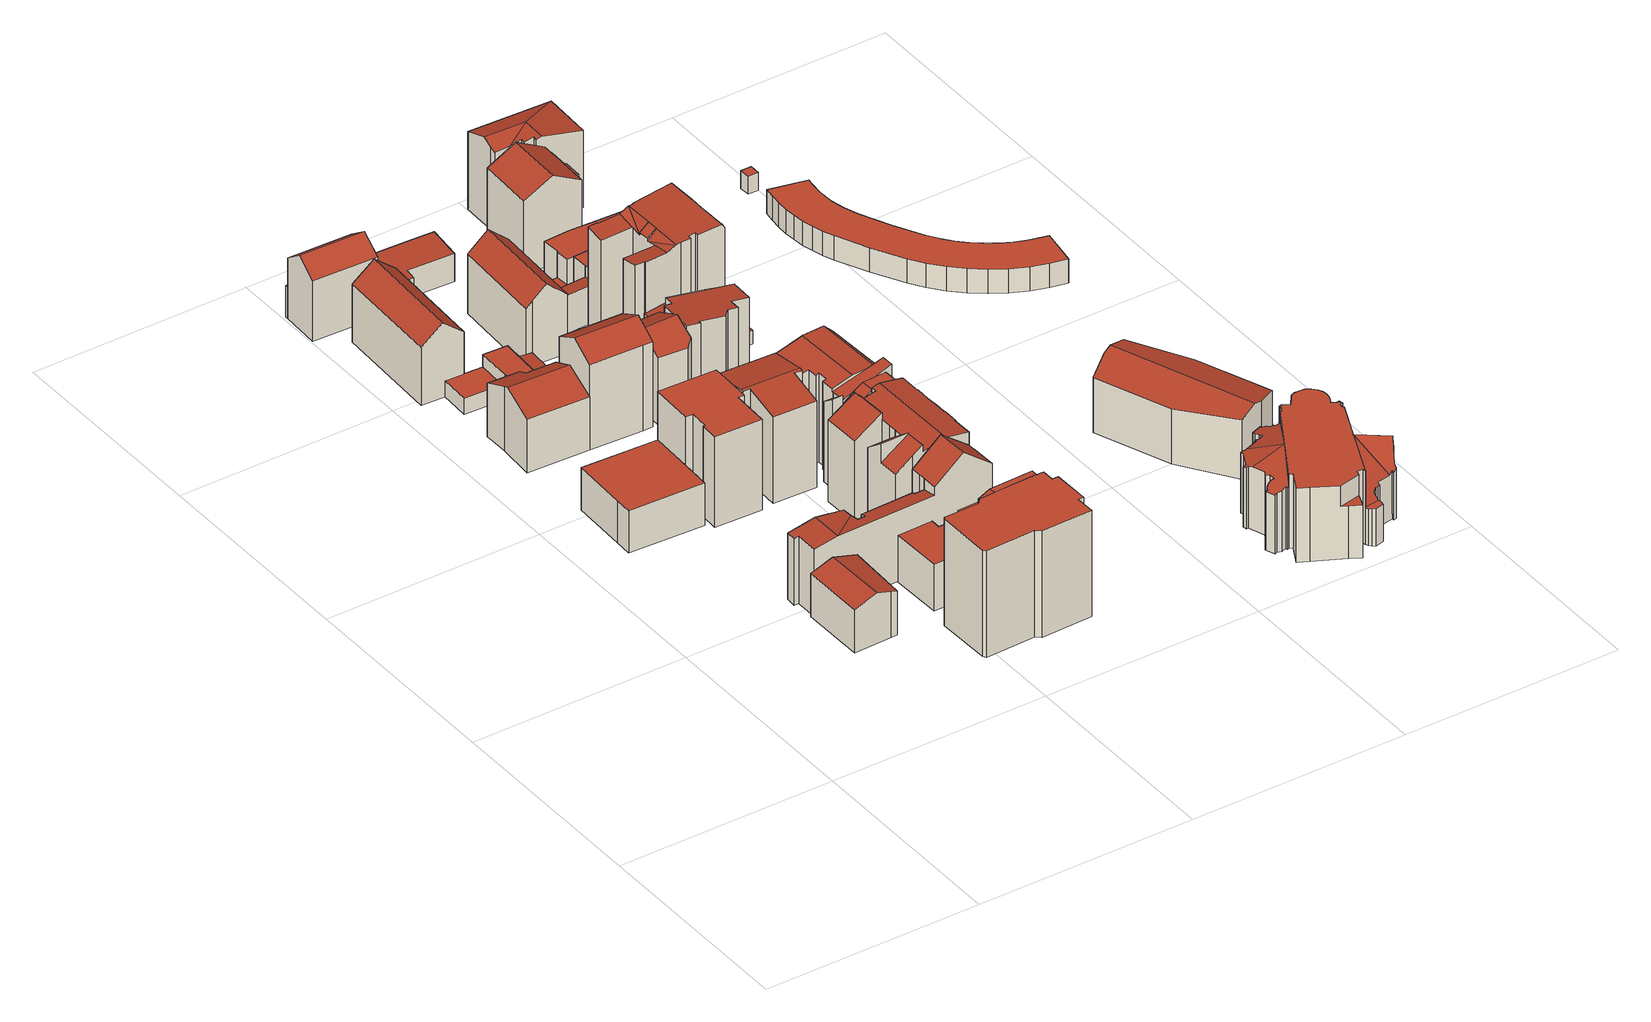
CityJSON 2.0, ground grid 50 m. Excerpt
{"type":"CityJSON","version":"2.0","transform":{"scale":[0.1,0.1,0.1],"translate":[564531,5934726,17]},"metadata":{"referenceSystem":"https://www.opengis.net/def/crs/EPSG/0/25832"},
"CityObjects":{
"building1":{"type":"Building","attributes":{"Gemeindeschluessel":"02000000","Geometrietyp2DReferenz":"3000","function":"31001_1120","roofType":"3100","measuredHeight":11.9,"storeysAboveGround":3},"geometry":[{"type":"MultiSurface","lod":"2","boundaries":[[[0,1,2,3,4]],[[5,4,3,6]],[[7,0,4,5]],[[8,9,10,11]],[[8,11,7,5,6,12]],[[13,12,6,3,2]],[[9,8,12,13]],[[7,11,10,1,0]],[[9,13,2,1,10]]],"semantics":{"surfaces":[{"type":"RoofSurface"},{"type":"WallSurface"},{"type":"GroundSurface"}],"values":[0,1,1,1,2,1,1,1,0]}}]},
"building2":{"type":"Building","attributes":{"Gemeindeschluessel":"02000000","Geometrietyp2DReferenz":"3000","function":"31001_1120","roofType":"1000","measuredHeight":10.01,"storeysAboveGround":3},"geometry":[{"type":"MultiSurface","lod":"2","boundaries":[[[14,15,16,17,18,19]],[[20,21,22,23,24,25]],[[20,19,18,21]],[[21,18,17,22]],[[22,17,16,23]],[[23,16,15,24]],[[24,15,14,25]],[[25,14,19,20]]],"semantics":{"surfaces":[{"type":"RoofSurface"},{"type":"GroundSurface"},{"type":"WallSurface"}],"values":[0,1,2,2,2,2,2,2]}}]},
"building3":{"type":"Building","attributes":{"Gemeindeschluessel":"02000000","Geometrietyp2DReferenz":"3000","function":"31001_1120","roofType":"3100","measuredHeight":15.75,"storeysAboveGround":3},"geometry":[{"type":"MultiSurface","lod":"2","boundaries":[[[26,27,28,29]],[[30,31,32,33,34,28,27]],[[35,26,29,36]],[[37,34,33,38]],[[38,33,32,39]],[[39,32,31,40]],[[41,30,27,26,35]],[[40,31,30,41]],[[36,29,28,34,37]],[[36,37,38,39,40,41,35]]],"semantics":{"surfaces":[{"type":"RoofSurface"},{"type":"WallSurface"},{"type":"GroundSurface"}],"values":[0,0,1,1,1,1,1,1,1,2]}}]},
"building4":{"type":"Building","attributes":{"Gemeindeschluessel":"02000000","Geometrietyp2DReferenz":"3000","function":"31001_1010","roofType":"3100","measuredHeight":17.7,"storeysAboveGround":4},"geometry":[{"type":"MultiSurface","lod":"2","boundaries":[[[42,43,44,45]],[[46,47,43,42]],[[48,45,44,49]],[[50,47,46,51]],[[51,46,42,45,48]],[[49,44,43,47,50]],[[49,50,51,48]]],"semantics":{"surfaces":[{"type":"RoofSurface"},{"type":"WallSurface"},{"type":"GroundSurface"}],"values":[0,0,1,1,1,1,2]}}]},
"building5":{"type":"Building","attributes":{"Gemeindeschluessel":"02000000","Geometrietyp2DReferenz":"3000","function":"31001_1120","roofType":"1000","measuredHeight":6.62,"storeysAboveGround":2},"geometry":[{"type":"MultiSurface","lod":"2","boundaries":[[[52,53,54,55,56,57]],[[58,53,52,59]],[[60,55,54,61]],[[61,54,53,58]],[[41,62,63,64]],[[64,63,65,66]],[[66,65,67,68]],[[56,69,70,57]],[[71,72,73,74]],[[41,64,66,68,75,60,61,58,59,71,74]],[[71,59,52,57,70,72]],[[62,41,74,73]],[[76,75,68,67]],[[60,75,76,69,56,55]],[[76,67,65,63,62,73,72,70,69]]],"semantics":{"surfaces":[{"type":"RoofSurface"},{"type":"WallSurface"},{"type":"GroundSurface"}],"values":[0,1,1,1,1,1,1,1,1,2,1,1,1,1,0]}}]},
"building6":{"type":"Building","attributes":{"Gemeindeschluessel":"02000000","Geometrietyp2DReferenz":"3000","function":"31001_1120","roofType":"1000","measuredHeight":21.52,"storeysAboveGround":6},"geometry":[{"type":"MultiSurface","lod":"2","boundaries":[[[77,78,79,80,81,82,83,84,85,86,87]],[[24,23,88,89,90,91,92,93,94,95,96]],[[24,87,86,23]],[[23,86,85,88]],[[88,85,84,89]],[[89,84,83,90]],[[90,83,82,91]],[[91,82,81,92]],[[92,81,80,93]],[[93,80,79,94]],[[94,79,78,95]],[[95,78,77,96]],[[96,77,87,24]]],"semantics":{"surfaces":[{"type":"RoofSurface"},{"type":"GroundSurface"},{"type":"WallSurface"}],"values":[0,1,2,2,2,2,2,2,2,2,2,2,2]}}]},
"building7":{"type":"Building","attributes":{"Gemeindeschluessel":"02000000","Geometrietyp2DReferenz":"3000","function":"31001_1120","roofType":"3100","measuredHeight":24.01,"storeysAboveGround":5},"geometry":[{"type":"MultiSurface","lod":"2","boundaries":[[[97,98,99,100]],[[100,99,101,102]],[[103,104,105,106]],[[106,105,107,108]],[[108,107,109,110]],[[111,112,113,114]],[[115,116,112,117]],[[118,119,120,121]],[[122,123,124,125]],[[97,100,102,126,127,128,103,106,108,110,111,114,129,118,121,122,125]],[[116,115,130,98,97,125,124,131]],[[132,133,128,127,134]],[[135,129,114,113]],[[123,122,121,120]],[[118,129,135,136,119]],[[111,110,109,117,112]],[[104,103,128,133]],[[127,126,137,138,134]],[[137,126,102,101]],[[131,124,123,120,119,136]],[[131,136,135,113,112,116]],[[104,133,132,130,115,117,109,107,105]],[[130,132,134,138]],[[130,138,137,101,99,98]]],"semantics":{"surfaces":[{"type":"WallSurface"},{"type":"GroundSurface"},{"type":"RoofSurface"}],"values":[0,0,0,0,0,0,0,0,0,1,0,0,0,0,0,0,0,0,0,2,2,2,2,2]}}]},
"building8":{"type":"Building","attributes":{"Gemeindeschluessel":"02000000","Geometrietyp2DReferenz":"3000","function":"31001_1010","roofType":"3100","measuredHeight":17.67,"storeysAboveGround":4},"geometry":[{"type":"MultiSurface","lod":"2","boundaries":[[[139,140,141,142]],[[140,143,144,141]],[[145,139,142,146]],[[147,144,143,148]],[[148,143,140,139,145]],[[146,142,141,144,147]],[[146,147,148,145]]],"semantics":{"surfaces":[{"type":"RoofSurface"},{"type":"WallSurface"},{"type":"GroundSurface"}],"values":[0,0,1,1,1,1,2]}}]},
"building9":{"type":"Building","attributes":{"Gemeindeschluessel":"02000000","Geometrietyp2DReferenz":"3000","function":"31001_1120","roofType":"1000","measuredHeight":25.34,"storeysAboveGround":6},"geometry":[{"type":"MultiSurface","lod":"2","boundaries":[[[149,150,151,152,153,154,155,156,157,158,159,160,161,162,163,164,165,166]],[[167,150,168,169]],[[168,150,149,170,171]],[[170,166,172,173,174,171]],[[175,155,154,176]],[[176,154,153,177]],[[177,153,152,178]],[[178,152,151,167,179]],[[167,151,150]],[[166,165,172]],[[180,164,163,181]],[[181,163,162,182]],[[182,162,161,183]],[[183,161,160,184]],[[184,160,159,185]],[[185,159,158,186]],[[186,158,157,187]],[[187,157,156,188]],[[188,156,155,175]],[[179,167,169,189]],[[190,174,173,191]],[[190,191,180,181,182,183,184,185,186,187,188,175,176,177,178,179,189]],[[190,189,169,168,171,174]],[[149,166,170]],[[180,191,173,172,165,164]]],"semantics":{"surfaces":[{"type":"RoofSurface"},{"type":"WallSurface"},{"type":"GroundSurface"}],"values":[0,0,0,0,1,1,1,1,1,1,1,1,1,1,1,1,1,1,1,1,1,2,1,1,1]}}]},
"building10":{"type":"Building","attributes":{"Gemeindeschluessel":"02000000","Geometrietyp2DReferenz":"3000","function":"31001_1120","roofType":"3100","measuredHeight":23.32,"storeysAboveGround":6},"geometry":[{"type":"MultiSurface","lod":"2","boundaries":[[[192,193,194,195,196]],[[197,194,193,198]],[[199,196,195,35]],[[200,197,198,201]],[[202,192,196,199]],[[201,198,193,192,202]],[[35,195,194,197,200]],[[35,200,201,202,199]]],"semantics":{"surfaces":[{"type":"RoofSurface"},{"type":"WallSurface"},{"type":"GroundSurface"}],"values":[0,0,1,1,1,1,1,2]}}]},
"building11":{"type":"Building","attributes":{"Gemeindeschluessel":"02000000","Geometrietyp2DReferenz":"3000","function":"31001_2460","roofType":"1000","measuredHeight":3.48,"storeysAboveGround":1},"geometry":[{"type":"MultiSurface","lod":"2","boundaries":[[[203,204,205,206,207]],[[208,209,210,211,212]],[[208,207,206,209]],[[209,206,205,210]],[[210,205,204,211]],[[211,204,203,212]],[[212,203,207,208]]],"semantics":{"surfaces":[{"type":"RoofSurface"},{"type":"GroundSurface"},{"type":"WallSurface"}],"values":[0,1,2,2,2,2,2]}}]},
"building12":{"type":"Building","attributes":{"Gemeindeschluessel":"02000000","Geometrietyp2DReferenz":"3000","function":"31001_1010","roofType":"1000","measuredHeight":10.94,"storeysAboveGround":3},"geometry":[{"type":"MultiSurface","lod":"2","boundaries":[[[213,214,215,216]],[[216,215,217,218]],[[218,217,219,220]],[[220,219,221,222]],[[222,221,223,125]],[[125,223,224,225]],[[225,224,226,227]],[[227,226,228,229]],[[229,228,230,231]],[[232,233,234,235]],[[235,234,214,213]],[[236,237,238,239]],[[239,238,240,241]],[[241,240,242,243]],[[243,242,244,245]],[[245,244,233,232]],[[237,236,231,230]],[[231,236,239,241,243,245,232,235,213,216,218,220,222,125,225,227,229]],[[237,230,228,226,224,223,221,219,217,215,214,234,233,244,242,240,238]]],"semantics":{"surfaces":[{"type":"WallSurface"},{"type":"GroundSurface"},{"type":"RoofSurface"}],"values":[0,0,0,0,0,0,0,0,0,0,0,0,0,0,0,0,0,1,2]}}]},
"building13":{"type":"Building","attributes":{"Gemeindeschluessel":"02000000","Geometrietyp2DReferenz":"3000","function":"31001_1010","roofType":"1000","measuredHeight":7.45,"storeysAboveGround":2},"geometry":[{"type":"MultiSurface","lod":"2","boundaries":[[[145,246,247,148]],[[248,249,250,251]],[[251,250,252,253]],[[253,252,254,255]],[[255,254,256,257]],[[257,256,246,145]],[[147,258,259,260]],[[249,248,260,259]],[[148,247,258,147]],[[148,147,260,248,251,253,255,257,145]],[[258,247,246,256,254,252,250,249,259]]],"semantics":{"surfaces":[{"type":"WallSurface"},{"type":"GroundSurface"},{"type":"RoofSurface"}],"values":[0,0,0,0,0,0,0,0,0,1,2]}}]},
"building14":{"type":"Building","attributes":{"Gemeindeschluessel":"02000000","Geometrietyp2DReferenz":"3000","function":"31001_1120","roofType":"3100","measuredHeight":22.31,"storeysAboveGround":6},"geometry":[{"type":"MultiSurface","lod":"2","boundaries":[[[261,262,263,264,265,266,267,268]],[[266,269,270,271,267]],[[272,265,264,273]],[[273,264,263,274]],[[274,263,262,275]],[[275,262,261,276]],[[276,261,268,277]],[[278,271,270,279]],[[279,270,269,280]],[[280,269,266,265,272]],[[277,268,267,271,278]],[[277,278,279,280,272,273,274,275,276]]],"semantics":{"surfaces":[{"type":"RoofSurface"},{"type":"WallSurface"},{"type":"GroundSurface"}],"values":[0,0,1,1,1,1,1,1,1,1,1,2]}}]},
"building15":{"type":"Building","attributes":{"Gemeindeschluessel":"02000000","Geometrietyp2DReferenz":"3000","function":"31001_1010","roofType":"3100","measuredHeight":19,"storeysAboveGround":4},"geometry":[{"type":"MultiSurface","lod":"2","boundaries":[[[281,282,283,284]],[[285,282,281,286]],[[287,288,286,281,284]],[[289,290,285,286,288]],[[291,290,289,292]],[[292,289,288,287]],[[285,290,291,283,282]],[[292,287,284,283,291]]],"semantics":{"surfaces":[{"type":"RoofSurface"},{"type":"WallSurface"},{"type":"GroundSurface"}],"values":[0,1,1,2,1,1,1,0]}}]},
"building16":{"type":"Building","attributes":{"Gemeindeschluessel":"02000000","Geometrietyp2DReferenz":"3000","function":"31001_1010","roofType":"3100","measuredHeight":18.23,"storeysAboveGround":4},"geometry":[{"type":"MultiSurface","lod":"2","boundaries":[[[293,294,295,296,297]],[[298,299,295,294]],[[300,297,296,301]],[[302,293,297,300]],[[303,299,298,304]],[[304,298,294,293,302]],[[301,296,295,299,303]],[[301,303,304,302,300]]],"semantics":{"surfaces":[{"type":"RoofSurface"},{"type":"WallSurface"},{"type":"GroundSurface"}],"values":[0,0,1,1,1,1,1,2]}}]},
"building17":{"type":"Building","attributes":{"Gemeindeschluessel":"02000000","Geometrietyp2DReferenz":"3000","function":"31001_1010","roofType":"3100","measuredHeight":23.6,"storeysAboveGround":5},"geometry":[{"type":"MultiSurface","lod":"2","boundaries":[[[305,306,307,308,309]],[[310,311,312,313,314]],[[315,316,317,318]],[[319,320,316,315]],[[321,322,323,324]],[[320,325,317,316]],[[326,327,328,329]],[[329,328,330,331]],[[313,306,305,314]],[[332,311,310,333]],[[334,335,336,337]],[[307,338,308]],[[339,340,341,342]],[[343,344,345,346]],[[347,348,349,350]],[[351,322,321,352]],[[353,317,325,354]],[[347,350,332,333,355,356,357,358,359,360,326,329,331,334,337,339,342,361,353,354,362,363,343,346,364,365]],[[366,349,348,367,368,345,344,369,370,371,372,373,341,340,374]],[[375,376,338,307,377,366,374,336,335,378]],[[332,350,349,366,377,312,311]],[[353,361,373,372,318,317]],[[362,354,325,320,319,371,370]],[[365,364,323,322,351]],[[347,365,351,352,367,348]],[[368,367,352,321,324]],[[364,346,345,368,324,323]],[[369,344,343,363]],[[370,369,363,362]],[[372,371,319,315,318]],[[341,373,361,342]],[[338,376,357,356]],[[376,375,358,357]],[[339,337,336,374,340]],[[355,333,310,314,305,309]],[[377,307,306,313,312]],[[356,355,309,308,338]],[[359,358,375,379,380]],[[381,360,359,380]],[[379,375,378,382]],[[334,331,330,382,378,335]],[[327,326,360,381]],[[327,381,380,379,382,330,328]]],"semantics":{"surfaces":[{"type":"RoofSurface"},{"type":"WallSurface"},{"type":"GroundSurface"}],"values":[0,0,0,0,0,0,1,1,1,1,1,1,1,1,1,1,1,2,0,0,1,1,1,1,1,1,1,1,1,1,1,1,1,1,1,1,1,1,1,1,1,1,0]}}]},
"building18":{"type":"Building","attributes":{"Gemeindeschluessel":"02000000","Geometrietyp2DReferenz":"3000","function":"31001_1120","roofType":"2100","measuredHeight":23.7,"storeysAboveGround":5},"geometry":[{"type":"MultiSurface","lod":"2","boundaries":[[[383,384,385,386]],[[387,388,384,383]],[[384,389,385]],[[390,391,392,393,394,395,384,396,397,398,399]],[[400,401,399,402,403,404]],[[405,393,406,407,408]],[[400,409,410,390,401]],[[406,411,412,407]],[[409,413,414,410]],[[384,388,396]],[[415,416,417,418]],[[418,417,419,420]],[[420,419,421,422]],[[422,421,423,424]],[[399,398,402]],[[384,395,389]],[[425,404,403,426]],[[280,427,428,279]],[[429,413,409,400,404,425]],[[430,431,432,433,415,418,420,422,424,280,279,434,429,425,426]],[[433,432,386,385,389,395]],[[408,407,412,434,279,428]],[[429,434,412,411,392,391,414,413]],[[390,399,401]],[[430,426,403,402,398,397]],[[391,390,410,414]],[[393,392,411,406]],[[427,280,424,423]],[[415,433,395,394,435,416]],[[394,393,405,435]],[[431,430,397,396,388,387]],[[432,431,387,383,386]],[[427,423,421,419,417,416,435,405,408,428]]],"semantics":{"surfaces":[{"type":"RoofSurface"},{"type":"WallSurface"},{"type":"GroundSurface"}],"values":[0,0,0,0,0,0,0,0,0,1,1,1,1,1,1,1,1,1,1,2,1,1,1,1,1,1,1,1,1,1,1,1,0]}}]},
"building19":{"type":"Building","attributes":{"Gemeindeschluessel":"02000000","Geometrietyp2DReferenz":"3000","function":"31001_1010","roofType":"1000","measuredHeight":11.58,"storeysAboveGround":3},"geometry":[{"type":"MultiSurface","lod":"2","boundaries":[[[436,437,438,439,440]],[[441,442,443,444,445,446,447,448,449]],[[450,451,452,453]],[[454,440,439,455]],[[456,448,447,457]],[[457,447,446,458]],[[458,446,445,459]],[[460,444,443]],[[436,441,449,437]],[[442,461,443]],[[462,463,464,465]],[[466,467,468,450,453,469,470,456,457,458,459,462,465]],[[468,467,441,436,440,454,471]],[[461,442,441,467,466,472]],[[472,466,465,464]],[[462,459,445,444,460,463]],[[456,470,438,437,449,448]],[[470,469,473,455,439,438]],[[451,450,468,471]],[[473,469,453,452]],[[472,464,463,460,443,461]],[[473,452,451,471,454,455]]],"semantics":{"surfaces":[{"type":"RoofSurface"},{"type":"WallSurface"},{"type":"GroundSurface"}],"values":[0,0,1,1,1,1,1,1,1,1,1,2,1,1,1,1,1,1,1,1,0,0]}}]},
"building20":{"type":"Building","attributes":{"Gemeindeschluessel":"02000000","Geometrietyp2DReferenz":"3000","function":"31001_1120","roofType":"1000","measuredHeight":18.56,"storeysAboveGround":4},"geometry":[{"type":"MultiSurface","lod":"2","boundaries":[[[474,475,476,477]],[[477,476,478,479]],[[479,478,480,481]],[[481,480,482,483]],[[483,482,484,485]],[[485,484,486,487]],[[487,486,488,489]],[[489,488,490,491]],[[491,490,492,493]],[[494,495,496,497]],[[497,496,498,499]],[[499,498,500,501]],[[493,492,495,494]],[[475,474,501,500]],[[501,474,477,479,481,483,485,487,489,491,493,494,497,499]],[[475,500,498,496,495,492,490,488,486,484,482,480,478,476]]],"semantics":{"surfaces":[{"type":"WallSurface"},{"type":"GroundSurface"},{"type":"RoofSurface"}],"values":[0,0,0,0,0,0,0,0,0,0,0,0,0,0,1,2]}}]},
"building21":{"type":"Building","attributes":{"Gemeindeschluessel":"02000000","Geometrietyp2DReferenz":"3000","function":"31001_1120","roofType":"1000","measuredHeight":25.08,"storeysAboveGround":6},"geometry":[{"type":"MultiSurface","lod":"2","boundaries":[[[502,503,504,505,506,507]],[[508,509,510,511,512,513]],[[502,514,515,516,503]],[[517,518,519,516,515]],[[520,521,518,522]],[[511,523,524,512]],[[524,523,525,521,526]],[[527,528,529,530,531,532,533,534]],[[535,536,537,538,539,540,527]],[[541,542,543,544,545,546,535]],[[547,506,505,548]],[[548,505,504,549]],[[550,507,506,547]],[[551,510,509,552]],[[552,509,508,553]],[[553,508,513,554]],[[517,522,518]],[[521,520,526]],[[555,556,557,558]],[[559,560,561,562]],[[562,561,563,564]],[[564,563,565,566]],[[566,565,567,568]],[[568,567,569,570]],[[571,533,532,572]],[[572,532,531,573]],[[573,531,530,574]],[[574,530,529,575]],[[527,540,528]],[[576,539,538,577]],[[577,538,537,578]],[[546,536,535]],[[579,545,544,580]],[[580,544,543,581]],[[581,543,542,582]],[[549,504,503,516,519,556,555]],[[570,569,525,523,511,510,551]],[[583,512,524,526,520,522,517,515,514,584]],[[559,562,564,566,568,570,551,552,553,554,583,584,550,547,548,549,555,558,571,572,573,574,575,576,577,578,579,580,581,582]],[[518,521,525,569,567,565,563,561,560,541,535,527,534,557,556,519]],[[550,584,514,502,507]],[[579,578,537,536,546,545]],[[576,575,529,528,540,539]],[[559,582,542,541,560]],[[571,558,557,534,533]],[[583,554,513,512]]],"semantics":{"surfaces":[{"type":"RoofSurface"},{"type":"WallSurface"},{"type":"GroundSurface"}],"values":[0,0,0,0,0,0,0,0,0,0,1,1,1,1,1,1,1,1,1,1,1,1,1,1,1,1,1,1,1,1,1,1,1,1,1,1,1,1,2,0,1,1,1,1,1,1]}}]},
"building22":{"type":"Building","attributes":{"Gemeindeschluessel":"02000000","Geometrietyp2DReferenz":"3000","function":"31001_1120","roofType":"1000","measuredHeight":11.03,"storeysAboveGround":2},"geometry":[{"type":"MultiSurface","lod":"2","boundaries":[[[585,586,587,588,589]],[[547,586,585,590]],[[590,585,589,591]],[[592,593,594,595]],[[596,597,598,599]],[[599,598,600,601]],[[601,600,602,603]],[[603,602,604,605]],[[605,604,606,571]],[[571,606,607,558]],[[558,607,608,555]],[[555,608,609,549]],[[549,609,610,548]],[[587,610,611,588]],[[612,613,614,615]],[[616,617,618,619]],[[611,610,609,608,607,606,604,602,600,598,597,618,617,614,613,594,593]],[[547,590,591,620,592,595,612,615,616,619,596,599,601,603,605,571,558,555,549,548]],[[616,615,614,617]],[[596,619,618,597]],[[592,620,611,593]],[[612,595,594,613]],[[547,548,610,587,586]],[[620,591,589,588,611]]],"semantics":{"surfaces":[{"type":"RoofSurface"},{"type":"WallSurface"},{"type":"GroundSurface"}],"values":[0,1,1,1,1,1,1,1,1,1,1,1,1,1,1,1,0,2,1,1,1,1,1,1]}}]},
"building23":{"type":"Building","attributes":{"Gemeindeschluessel":"02000000","Geometrietyp2DReferenz":"3000","function":"31001_2080","roofType":"1000","measuredHeight":3.26,"storeysAboveGround":1},"geometry":[{"type":"MultiSurface","lod":"2","boundaries":[[[621,622,623,624,625]],[[626,627,628,629,630]],[[626,625,624,627]],[[627,624,623,628]],[[628,623,622,629]],[[629,622,621,630]],[[630,621,625,626]]],"semantics":{"surfaces":[{"type":"RoofSurface"},{"type":"GroundSurface"},{"type":"WallSurface"}],"values":[0,1,2,2,2,2,2]}}]},
"building24":{"type":"Building","attributes":{"Gemeindeschluessel":"02000000","Geometrietyp2DReferenz":"3000","function":"31001_1120","roofType":"1000","measuredHeight":10.95,"storeysAboveGround":2},"geometry":[{"type":"MultiSurface","lod":"2","boundaries":[[[631,632,633,634]],[[635,631,634,636]],[[637,638,639,640]],[[640,639,641,642]],[[643,644,645,646]],[[646,645,647,648]],[[648,647,649,650]],[[650,649,651,652]],[[632,653,654,633]],[[635,636,655,637,640,642,643,646,648,650,652]],[[638,637,655,656]],[[644,643,642,641]],[[635,652,651,653,632,631]],[[655,636,634,633,654,656]],[[644,641,639,638,656,654,653,651,649,647,645]]],"semantics":{"surfaces":[{"type":"RoofSurface"},{"type":"WallSurface"},{"type":"GroundSurface"}],"values":[0,1,1,1,1,1,1,1,1,2,1,1,1,1,0]}}]},
"building25":{"type":"Building","attributes":{"Gemeindeschluessel":"02000000","Geometrietyp2DReferenz":"3000","function":"31001_1010","roofType":"3100","measuredHeight":20.97,"storeysAboveGround":4},"geometry":[{"type":"MultiSurface","lod":"2","boundaries":[[[657,658,659,660]],[[661,662,663,664]],[[659,665,666,660]],[[667,658,657,668]],[[669,670,671,672,661,664,667,668]],[[662,661,672,673,674]],[[669,668,657,660,666,675]],[[667,664,663,665,659,658]],[[676,670,669,675]],[[671,670,676,677,678]],[[673,672,671,678]],[[677,676,675,666,665,663,662,674]],[[677,674,673,678]]],"semantics":{"surfaces":[{"type":"RoofSurface"},{"type":"WallSurface"},{"type":"GroundSurface"}],"values":[0,1,1,1,2,1,1,1,1,1,1,0,0]}}]},
"building26":{"type":"Building","attributes":{"Gemeindeschluessel":"02000000","Geometrietyp2DReferenz":"3000","function":"31001_1120","roofType":"3100","measuredHeight":20.48,"storeysAboveGround":5},"geometry":[{"type":"MultiSurface","lod":"2","boundaries":[[[679,680,681,682,683]],[[680,684,685,681]],[[686,687,688,689,690,680,679]],[[691,684,680,690]],[[692,683,682,693]],[[694,685,684,695]],[[696,689,688,697]],[[697,688,687,698]],[[698,687,686,699]],[[700,696,697,698,699,692,693,694,695]],[[696,700,691,690,689]],[[700,695,684,691]],[[692,699,686,679,683]],[[694,693,682,681,685]]],"semantics":{"surfaces":[{"type":"RoofSurface"},{"type":"WallSurface"},{"type":"GroundSurface"}],"values":[0,0,0,0,1,1,1,1,1,2,1,1,1,1]}}]},
"building27":{"type":"Building","attributes":{"name":"Russisch-Orthodoxe Kirche","Gemeindeschluessel":"02000000","Geometrietyp2DReferenz":"3000","function":"31001_3040","roofType":"1000","measuredHeight":17.42,"storeysAboveGround":3},"geometry":[{"type":"MultiSurface","lod":"2","boundaries":[[[701,702,703,704,705,706,707,708,709,710,711]],[[712,713,714]],[[715,716,717,718,719,720,721,722,723,724]],[[722,725,726,727,728,729,723]],[[730,731,732,733,734,715,724,735]],[[736,711,710,737]],[[737,710,709,738]],[[738,709,708,739]],[[739,708,707,740]],[[740,707,706,741]],[[742,702,701,743]],[[743,701,711,736]],[[744,745,746,747]],[[747,746,748,749]],[[749,748,750,751]],[[751,750,752,753]],[[753,752,754,755]],[[756,757,758,759]],[[759,758,760,761]],[[762,763,764,765]],[[766,767,768,769]],[[712,770,771,713]],[[772,773,774,775]],[[775,774,776,777]],[[777,776,778,779]],[[779,778,780,781]],[[781,780,782,783]],[[783,782,784,785]],[[785,784,786,787]],[[787,786,788,789]],[[789,788,790,791]],[[791,790,792,793]],[[793,792,794,795]],[[795,794,796,797]],[[797,796,798,799]],[[799,798,800,801]],[[801,800,802,803]],[[803,802,804,805]],[[806,807,723]],[[808,809,810,811]],[[812,813,814,815]],[[815,814,816,817]],[[818,819,820,821]],[[822,823,824,825]],[[825,824,826,827]],[[827,826,828,829]],[[829,828,830,831]],[[831,830,832,833]],[[833,832,834,835]],[[836,837,838,839]],[[839,838,840,841]],[[842,721,720,843]],[[843,720,719,844]],[[844,719,718,845]],[[845,718,717,846]],[[846,717,716,847]],[[847,716,715,848]],[[849,850,851,852]],[[852,851,853,854]],[[854,853,855,856]],[[857,858,859,860]],[[860,859,861,862]],[[862,861,863,864]],[[864,863,865,866]],[[866,865,867,868]],[[868,867,869,870]],[[871,872,873,874]],[[875,728,727,876]],[[876,727,726,877]],[[877,726,725,878]],[[879,880,881,882]],[[882,881,883,884]],[[885,886,887,888]],[[888,887,880,879]],[[889,890,891,892]],[[892,891,893,894]],[[894,893,895,896]],[[896,895,897,898]],[[899,734,733,900]],[[900,733,732,901]],[[901,732,731,902]],[[902,731,730,903]],[[904,905,906,907]],[[907,906,908,909]],[[909,908,910,911]],[[911,910,912,913]],[[857,860,862,864,866,868,870,871,874,914,915,875,876,877,878,842,843,844,845,846,847,848,899,900,901,902,903,812,815,817,916,917,918,919,762,765,756,759,761,885,888,879,882,884,744,747,749,751,753,755,742,743,736,737,738,739,740,741,822,825,827,829,831,833,835,889,892,894,896,898,836,839,841,766,769,920,772,775,777,779,781,783,785,787,789,791,793,795,797,799,801,803,805,849,852,854,856,904,907,909,911,913]],[[812,903,730,735,811,810,813]],[[921,916,817,816,819,818]],[[875,915,922,729,728]],[[922,915,914,923]],[[923,914,874,873]],[[871,870,869,924,872]],[[858,857,913,912]],[[905,904,856,855]],[[899,848,715,734]],[[842,878,725,722,721]],[[925,917,916,921]],[[837,836,898,897]],[[890,889,835,834]],[[926,919,918,927]],[[918,917,925,821,820,927]],[[808,811,735,928,724,723,809]],[[849,805,804,807,806,850]],[[772,920,714,713,771,773]],[[920,769,768,770,712,714]],[[766,841,840,929,930,767]],[[930,929,704,931,932]],[[763,762,919,926]],[[886,885,761,760]],[[756,765,764,932,931,757]],[[745,744,884,883]],[[742,755,754,703,702]],[[822,741,706,705,823]],[[923,873,872,924,723,729,922]],[[905,855,853,851,850,806,723,924,869,867,865,863,861,859,858,912,910,908,906]],[[925,921,818,821]],[[890,834,832,830,828,826,824,823,705,704,929,840,838,837,897,895,893,891]],[[763,926,927,820,819,816,814,813,810,809,723,807,804,802,800,798,796,794,792,790,788,786,784,782,780,778,776,774,773,771,770,768,767,930,932,764]],[[745,883,881,880,887,886,760,758,757,931,704,703,754,752,750,748,746]]],"semantics":{"surfaces":[{"type":"RoofSurface"},{"type":"WallSurface"},{"type":"GroundSurface"}],"values":[0,0,0,0,0,1,1,1,1,1,1,1,1,1,1,1,1,1,1,1,1,1,1,1,1,1,1,1,1,1,1,1,1,1,1,1,1,1,1,1,1,1,1,1,1,1,1,1,1,1,1,1,1,1,1,1,1,1,1,1,1,1,1,1,1,1,1,1,1,1,1,1,1,1,1,1,1,1,1,1,1,1,1,1,1,1,2,1,1,1,1,1,1,1,1,1,1,1,1,1,1,1,1,1,1,1,1,1,1,1,1,1,1,1,0,0,0,0,0,0]}}]},
"building28":{"type":"Building","attributes":{"name":"Tschaikowsky-Haus","Gemeindeschluessel":"02000000","Geometrietyp2DReferenz":"3000","function":"31001_2010","roofType":"3100","measuredHeight":15.38,"storeysAboveGround":3},"geometry":[{"type":"MultiSurface","lod":"2","boundaries":[[[933,934,935,936,937,938]],[[935,939,940,941,942,943,936]],[[944,938,937,945]],[[946,934,933,947]],[[947,933,938,944]],[[948,943,942,949]],[[949,942,941,950]],[[950,941,940,951]],[[951,940,939,952]],[[952,939,935,934,946]],[[945,937,936,943,948]],[[945,948,949,950,951,952,946,947,944]]],"semantics":{"surfaces":[{"type":"RoofSurface"},{"type":"WallSurface"},{"type":"GroundSurface"}],"values":[0,0,1,1,1,1,1,1,1,1,1,2]}}]},
"building29":{"type":"Building","attributes":{"Gemeindeschluessel":"02000000","Geometrietyp2DReferenz":"3000","function":"31001_3091","roofType":"1000","measuredHeight":4.14,"storeysAboveGround":1},"geometry":[{"type":"MultiSurface","lod":"2","boundaries":[[[953,954,955,956]],[[957,958,959,960]],[[960,959,954,953]],[[959,958,955,954]],[[958,957,956,955]],[[957,960,953,956]]],"semantics":{"surfaces":[{"type":"GroundSurface"},{"type":"RoofSurface"},{"type":"WallSurface"}],"values":[0,1,2,2,2,2]}}]},
"building30":{"type":"Building","attributes":{"Gemeindeschluessel":"02000000","Geometrietyp2DReferenz":"3000","function":"51009_1610","roofType":"1000","measuredHeight":5.67},"geometry":[{"type":"MultiSurface","lod":"2","boundaries":[[[961,962,963,964]],[[964,963,965,966]],[[966,965,967,968]],[[969,970,971,972]],[[972,971,973,974]],[[974,973,975,976]],[[976,975,977,978]],[[978,977,962,961]],[[979,980,981,982]],[[982,981,983,984]],[[984,983,985,986]],[[986,985,987,988]],[[989,990,991,992]],[[992,991,993,994]],[[995,996,997,998]],[[998,997,999,1000]],[[1000,999,1001,1002]],[[1002,1001,1003,1004]],[[1004,1003,1005,1006]],[[1006,1005,1007,1008]],[[1009,1010,1011,1012]],[[1012,1011,1013,1014]],[[1014,1013,1015,1016]],[[1016,1015,1017,1018]],[[1018,1017,1019,1020]],[[1020,1019,1021,1022]],[[1022,1021,1023,1024]],[[1025,1026,1027,1028]],[[1028,1027,1029,1030]],[[1026,1025,968,967]],[[995,998,1000,1002,1004,1006,1008,1031,969,972,974,976,978,961,964,966,968,1025,1028,1030,979,982,984,986,988,989,992,994,1009,1012,1014,1016,1018,1020,1022,1024]],[[1032,1007,1005,1003,1001,999,997,996,1023,1021,1019,1017,1015,1013,1011,1010,993,991,990,987,985,983,981,980,1029,1027,1026,967,965,963,962,977,975,973,971,970]],[[1023,996,995,1024]],[[993,1010,1009,994]],[[987,990,989,988]],[[1029,980,979,1030]],[[1007,1032,1031,1008]],[[1032,970,969,1031]]],"semantics":{"surfaces":[{"type":"WallSurface"},{"type":"GroundSurface"},{"type":"RoofSurface"}],"values":[0,0,0,0,0,0,0,0,0,0,0,0,0,0,0,0,0,0,0,0,0,0,0,0,0,0,0,0,0,0,1,2,0,0,0,0,0,0]}}]}
},
"vertices":[
[262,304,124],[316,306,141],[313,453,141],[269,452,127],[260,452,124],[260,452,22],[269,452,22],[262,304,22],[364,307,22],[364,307,126],[349,307,131],[349,307,22],[371,455,22],[371,455,123],
[270,827,115],[273,896,115],[277,998,115],[103,1005,115],[98,874,115],[96,834,115],[96,834,15],[98,874,15],[103,1005,15],[277,998,15],[273,896,15],[270,827,15],
[229,1160,141],[232,1232,173],[91,1238,173],[87,1166,141],[234,1282,150],[165,1285,150],[166,1307,141],[92,1310,141],[92,1253,166],[229,1160,15],[87,1166,15],[92,1253,15],[92,1310,15],[166,1307,15],[165,1285,15],[234,1282,15],
[95,1467,191],[107,1717,191],[57,1719,151],[46,1469,151],[144,1465,151],[156,1715,151],[46,1469,14],[57,1719,14],[156,1715,14],[144,1465,14],
[100,1467,52],[97,1396,52],[172,1393,52],[172,1382,52],[183,1381,52],[187,1463,52],[97,1396,15],[100,1467,15],[172,1382,15],[172,1393,15],[234,1282,82],[187,1284,82],[187,1284,15],[189,1330,82],[189,1330,15],[182,1331,82],[182,1331,15],[183,1381,82],[187,1463,82],[243,1460,15],[243,1460,82],[239,1403,82],[239,1403,15],[184,1381,15],[184,1381,82],
[289,895,230],[288,852,230],[284,853,230],[282,810,230],[390,806,230],[393,892,230],[407,891,230],[408,896,230],[411,993,230],[277,998,230],[273,896,230],[411,993,15],[408,896,15],[407,891,15],[393,892,15],[390,806,15],[282,810,15],[284,853,15],[288,852,15],[289,895,15],
[269,452,19],[269,452,178],[268,504,178],[268,504,19],[258,504,176],[258,504,19],[410,484,19],[410,484,181],[410,497,178],[410,497,19],[533,500,178],[533,500,19],[533,494,179],[533,494,19],[556,495,19],[556,495,205],[556,510,205],[556,510,19],[556,459,186],[556,459,205],[556,495,179],[691,538,19],[691,538,205],[691,535,205],[691,535,19],[692,512,19],[692,512,205],[693,462,205],[693,462,19],[259,529,19],[392,531,19],[393,484,19],[555,534,19],[326,454,186],[625,461,259],[393,507,176],[393,484,181],[392,531,176],[555,534,205],[623,536,259],[259,529,176],[325,530,186],
[153,1773,145],[154,1819,178],[6,1824,178],[5,1778,145],[156,1865,144],[8,1869,145],[153,1773,1],[5,1778,1],[8,1869,1],[156,1865,1],
[610,298,276],[585,297,276],[558,296,276],[549,296,276],[539,285,276],[458,284,276],[454,279,276],[457,151,276],[462,145,276],[577,149,276],[588,139,276],[706,142,276],[705,186,276],[718,186,276],[716,271,276],[702,271,276],[702,300,276],[686,300,276],[558,296,263],[584,312,276],[557,312,263],[685,300,277],[685,314,277],[702,300,244],[701,315,244],[695,315,257],[454,279,24],[458,284,24],[539,285,24],[549,296,24],[558,296,24],[702,271,24],[716,271,24],[718,186,24],[705,186,24],[706,142,24],[588,139,24],[577,149,24],[462,145,24],[457,151,24],[557,312,24],[695,315,24],[701,315,24],
[373,1154,217],[376,1209,248],[232,1215,248],[229,1160,217],[350,1155,217],[234,1271,217],[378,1265,217],[350,1155,15],[234,1271,15],[378,1265,15],[373,1154,15],
[296,1400,44],[299,1458,44],[285,1458,45],[243,1460,50],[239,1403,51],[239,1403,16],[243,1460,16],[285,1458,16],[299,1458,16],[296,1400,16],
[467,457,19],[467,457,129],[549,459,129],[549,459,19],[549,435,129],[549,435,19],[610,436,129],[610,436,19],[610,460,129],[610,460,19],[693,462,129],[693,427,129],[693,427,19],[717,428,129],[717,428,19],[719,353,129],[719,353,19],[694,352,129],[694,352,19],[611,338,19],[611,338,129],[470,335,129],[470,335,19],[694,339,19],[694,339,129],[695,319,129],[695,319,19],[695,315,129],[695,315,19],[612,313,129],[612,313,19],[612,319,129],[612,319,19],
[153,1773,64],[156,1865,75],[309,1864,1],[309,1864,75],[347,1862,75],[347,1862,1],[344,1788,67],[344,1788,1],[237,1793,67],[237,1793,1],[236,1770,64],[236,1770,1],[8,1869,75],[8,1876,75],[8,1876,1],
[424,896,236],[421,814,219],[521,810,219],[524,891,236],[542,890,235],[542,898,237],[408,904,237],[408,896,236],[542,902,236],[546,987,219],[411,993,219],[542,890,14],[524,891,14],[521,810,14],[421,814,14],[424,896,14],[408,896,14],[411,993,14],[546,987,14],[542,902,14],
[476,1281,172],[391,1281,172],[389,1216,205],[473,1217,205],[391,1281,15],[476,1281,15],[472,1167,179],[472,1167,15],[454,1151,15],[386,1154,15],[386,1154,174],[454,1151,172],
[299,1458,165],[332,1456,194],[342,1671,194],[296,1673,153],[285,1458,153],[379,1454,153],[389,1668,153],[285,1458,12],[296,1673,12],[299,1458,12],[389,1668,12],[379,1454,12],
[514,581,254],[579,582,253],[578,606,235],[578,625,220],[513,624,220],[515,533,209],[555,534,235],[580,535,251],[579,582,251],[514,581,209],[690,691,70],[696,691,70],[715,711,68],[690,710,68],[690,677,69],[710,678,69],[692,585,70],[716,586,70],[715,621,70],[692,621,70],[716,678,68],[569,757,17],[569,757,246],[574,757,249],[574,757,17],[574,744,249],[574,744,17],[555,534,17],[515,533,17],[614,745,17],[614,745,243],[614,758,243],[614,758,17],[578,625,235],[685,760,17],[685,760,236],[688,760,235],[688,760,17],[690,625,17],[690,625,236],[690,621,236],[690,621,17],[690,585,17],[690,585,236],[691,538,236],[691,538,17],[716,586,68],[692,585,68],[715,711,17],[716,678,17],[513,624,17],[578,625,17],[578,644,17],[577,669,17],[512,667,17],[510,756,17],[689,710,17],[689,677,17],[690,647,17],[715,621,17],[716,586,17],[636,536,246],[692,585,235],[692,621,235],[690,647,236],[689,677,236],[690,677,235],[690,710,235],[689,710,235],[632,759,246],[577,669,235],[578,644,235],[580,535,235],[575,744,235],[577,669,250],[512,667,210],[510,756,210],[575,744,250],
[543,789,225],[567,803,215],[547,819,203],[543,819,203],[543,788,226],[567,789,226],[566,819,202],[642,790,238],[684,791,251],[683,819,251],[646,820,240],[566,823,215],[566,819,215],[567,789,215],[568,789,215],[568,788,215],[590,789,222],[616,758,237],[615,790,237],[568,788,208],[569,757,208],[574,757,211],[613,821,237],[662,819,241],[656,983,241],[607,985,237],[670,760,239],[669,791,239],[683,819,222],[676,982,222],[685,760,209],[684,791,209],[565,854,14],[565,854,222],[573,854,224],[573,854,14],[572,877,225],[572,877,14],[565,876,222],[565,876,14],[564,900,222],[564,900,14],[574,757,14],[569,757,14],[542,902,216],[546,987,218],[685,760,14],[568,789,14],[543,788,14],[543,819,14],[566,819,14],[676,982,14],[566,823,222],
[494,1323,58],[493,1358,58],[473,1359,58],[461,1360,58],[460,1324,58],[494,1323,117],[494,1322,117],[539,1322,121],[582,1322,125],[581,1359,125],[581,1360,125],[495,1357,117],[494,1358,117],[493,1358,117],[457,1286,9],[457,1286,56],[392,1287,48],[392,1287,9],[460,1324,56],[461,1360,56],[494,1358,9],[495,1357,9],[581,1360,9],[581,1359,9],[582,1322,121],[494,1322,121],[583,1290,9],[583,1290,121],[583,1281,121],[583,1281,9],[493,1285,9],[494,1323,9],[459,1324,9],[394,1363,9],[473,1359,9],[459,1324,56],[493,1285,121],[394,1363,48],
[475,1263,14],[475,1263,199],[492,1262,197],[492,1262,14],[493,1285,197],[493,1285,14],[583,1281,182],[583,1281,14],[611,1280,177],[611,1280,14],[650,1279,170],[650,1279,14],[648,1225,170],[648,1225,14],[606,1226,177],[606,1226,14],[606,1202,177],[606,1202,14],[582,1202,181],[582,1202,14],[564,1184,14],[564,1184,184],[504,1186,194],[504,1186,14],[504,1181,194],[504,1181,14],[472,1182,199],[472,1182,14],
[546,1475,231],[546,1518,238],[491,1516,238],[491,1518,238],[471,1517,238],[472,1474,231],[473,1359,238],[494,1358,238],[495,1357,238],[548,1359,238],[548,1401,231],[473,1400,231],[547,1475,231],[547,1453,227],[566,1519,248],[547,1451,227],[568,1452,248],[567,1519,248],[548,1426,233],[568,1426,248],[547,1451,233],[568,1360,247],[548,1424,227],[569,1360,248],[548,1426,227],[672,1455,258],[690,1456,228],[690,1481,228],[678,1485,247],[678,1489,247],[678,1519,246],[678,1524,246],[671,1523,258],[672,1424,258],[686,1424,240],[679,1426,249],[678,1454,249],[690,1454,234],[690,1456,234],[673,1354,258],[679,1354,248],[679,1367,248],[692,1373,228],[691,1421,228],[686,1424,236],[471,1517,7],[491,1518,7],[491,1516,7],[472,1474,7],[495,1357,7],[494,1358,7],[473,1359,7],[473,1400,7],[579,1519,7],[579,1519,249],[579,1521,249],[579,1521,7],[618,1357,7],[618,1357,253],[618,1365,253],[618,1365,7],[603,1366,251],[603,1366,7],[602,1358,251],[602,1358,7],[581,1359,249],[581,1359,7],[581,1360,249],[581,1360,7],[678,1524,7],[678,1519,7],[678,1489,7],[678,1485,7],[690,1481,7],[690,1454,7],[678,1454,7],[679,1426,7],[691,1421,7],[692,1373,7],[679,1367,7],[679,1354,7],[548,1401,7],[547,1475,7],
[418,1515,97],[471,1517,97],[491,1518,97],[490,1554,90],[417,1551,90],[418,1515,7],[417,1551,7],[489,1592,7],[489,1592,117],[577,1595,117],[577,1595,7],[603,1563,7],[603,1563,117],[604,1550,117],[604,1550,7],[676,1552,117],[676,1552,7],[683,1546,117],[683,1546,7],[684,1530,117],[684,1530,7],[678,1524,117],[579,1521,117],[579,1519,117],[491,1516,117],[491,1518,117],[490,1554,117],[674,1594,7],[674,1594,117],[682,1586,117],[682,1586,7],[682,1573,7],[682,1573,117],[674,1565,117],[674,1565,7],[490,1554,7],
[650,1279,43],[693,1278,43],[694,1341,43],[612,1343,43],[611,1280,43],[611,1280,11],[612,1343,11],[694,1341,11],[693,1278,11],[650,1279,11],
[447,1591,55],[474,1592,55],[472,1624,55],[445,1622,55],[447,1591,6],[445,1622,6],[471,1667,6],[471,1667,116],[528,1670,116],[528,1670,6],[672,1663,116],[672,1663,6],[674,1625,6],[674,1625,116],[660,1611,116],[660,1611,6],[576,1610,116],[576,1610,6],[577,1595,116],[577,1595,6],[489,1592,116],[489,1592,6],[474,1592,116],[472,1624,116],[473,1624,6],[473,1624,116],
[631,1782,143],[632,1826,143],[600,1827,143],[599,1783,143],[600,1852,6],[600,1852,180],[599,1827,180],[599,1827,6],[600,1827,180],[599,1783,180],[632,1826,6],[631,1782,6],[598,1783,6],[596,1720,6],[463,1725,6],[468,1857,6],[468,1857,180],[534,1855,216],[598,1783,180],[596,1720,180],[530,1722,216],[463,1725,180],
[534,1876,193],[595,1910,207],[500,1914,207],[499,1890,198],[499,1877,193],[692,1965,185],[502,1972,185],[561,1875,199],[560,1864,199],[581,1863,204],[580,1853,204],[593,1852,207],[688,1849,185],[499,1877,2],[499,1890,2],[502,1972,2],[692,1965,2],[580,1853,2],[581,1863,2],[560,1864,2],[561,1875,2],[688,1849,2],
[1114,206,175],[1118,207,176],[1122,197,179],[1197,199,202],[1148,256,177],[1143,255,176],[1142,259,174],[1135,257,173],[1137,251,174],[1120,216,175],[1112,215,173],[1258,304,174],[1259,305,174],[1258,305,174],[1309,41,117],[1307,54,128],[1311,57,130],[1316,60,132],[1322,61,132],[1327,62,132],[1326,67,136],[1358,73,136],[1324,148,204],[1274,34,117],[1364,74,145],[1365,70,140],[1372,72,150],[1371,77,156],[1383,100,204],[1277,27,117],[1282,22,117],[1288,18,117],[1308,23,117],[1310,32,117],[1274,33,117],[1112,215,30],[1120,216,30],[1137,251,30],[1135,257,30],[1142,259,30],[1143,255,30],[1118,207,30],[1114,206,30],[1119,141,30],[1119,141,173],[1127,144,176],[1127,144,30],[1134,144,178],[1134,144,30],[1134,157,179],[1134,157,30],[1128,161,178],[1128,161,30],[1131,170,179],[1131,170,30],[1141,105,30],[1141,105,176],[1139,110,176],[1139,110,30],[1128,106,173],[1128,106,30],[1152,103,30],[1152,103,205],[1145,107,205],[1145,107,30],[1254,290,30],[1254,290,205],[1259,299,205],[1259,299,30],[1258,304,205],[1259,305,205],[1265,307,30],[1265,307,205],[1280,297,205],[1280,297,30],[1297,321,205],[1297,321,30],[1308,326,205],[1308,326,30],[1320,327,204],[1320,327,30],[1332,325,204],[1332,325,30],[1343,319,204],[1343,319,30],[1352,309,204],[1352,309,30],[1357,298,204],[1357,298,30],[1358,286,204],[1358,286,30],[1355,273,204],[1355,273,30],[1348,260,204],[1348,260,30],[1359,254,204],[1359,254,30],[1364,255,204],[1364,255,30],[1366,246,204],[1366,246,30],[1360,245,204],[1360,245,30],[1358,238,204],[1358,238,30],[1361,233,140],[1361,233,204],[1274,34,155],[1274,34,204],[1274,33,204],[1274,33,155],[1273,34,30],[1273,34,204],[1273,41,204],[1273,41,30],[1260,41,204],[1260,41,30],[1256,30,155],[1256,30,204],[1206,20,204],[1206,20,155],[1178,267,30],[1178,267,177],[1177,271,175],[1177,271,30],[1183,273,175],[1183,273,30],[1185,269,177],[1185,269,30],[1198,275,177],[1198,275,30],[1195,282,174],[1195,282,30],[1199,283,174],[1199,283,30],[1232,295,30],[1232,295,174],[1238,295,175],[1238,295,30],[1239,289,177],[1239,289,30],[1326,67,30],[1327,62,30],[1322,61,30],[1316,60,30],[1311,57,30],[1307,54,30],[1309,41,30],[1365,222,30],[1365,222,138],[1370,224,132],[1370,224,30],[1373,221,129],[1373,221,30],[1384,223,117],[1384,223,30],[1392,191,30],[1392,191,118],[1387,189,124],[1387,189,30],[1381,189,130],[1381,189,30],[1375,185,138],[1375,185,30],[1377,171,140],[1377,171,30],[1385,163,134],[1385,163,30],[1380,158,140],[1380,158,30],[1391,122,30],[1391,122,164],[1394,123,158],[1394,123,30],[1371,77,30],[1372,72,30],[1365,70,30],[1364,74,30],[1104,128,30],[1104,128,168],[1110,129,169],[1110,129,30],[1114,136,171],[1114,136,30],[1117,109,30],[1117,109,170],[1112,107,168],[1112,107,30],[1196,296,30],[1196,296,169],[1198,308,165],[1198,308,30],[1221,315,166],[1221,315,30],[1222,311,167],[1222,311,30],[1229,305,170],[1229,305,30],[1310,32,30],[1308,23,30],[1288,18,30],[1282,22,30],[1277,27,30],[1394,221,30],[1394,221,107],[1396,222,104],[1396,222,30],[1403,201,103],[1403,201,30],[1399,200,108],[1399,200,30],[1397,194,112],[1397,194,30],[1396,115,30],[1390,114,30],[1244,0,30],[1220,13,30],[1153,48,30],[1129,60,30],[1258,305,30],[1244,0,155],[1390,114,176],[1396,115,168],[1384,144,140],[1220,13,155],[1129,60,205],[1153,48,205],[1274,33,116],[1250,290,178],[1250,290,205],[1144,107,177],[1144,107,205],
[1129,483,147],[1212,364,157],[1254,380,170],[1133,699,170],[1113,691,164],[1063,656,147],[1273,387,164],[1323,423,147],[1263,581,147],[1257,595,147],[1175,715,157],[1063,656,16],[1113,691,16],[1212,364,16],[1129,483,16],[1175,715,16],[1257,595,16],[1263,581,16],[1323,423,16],[1273,387,16],
[997,1702,5],[974,1702,5],[973,1726,5],[997,1726,5],[997,1726,47],[973,1726,47],[974,1702,47],[997,1702,47],
[958,1551,6],[958,1551,63],[959,1577,63],[959,1577,6],[962,1602,63],[962,1602,6],[966,1627,63],[966,1627,6],[985,1427,6],[985,1427,63],[976,1451,63],[976,1451,6],[969,1475,63],[969,1475,6],[963,1500,63],[963,1500,6],[960,1526,63],[960,1526,6],[1047,1527,6],[1047,1527,63],[1054,1494,63],[1054,1494,6],[1065,1462,63],[1065,1462,6],[1097,1393,63],[1097,1393,6],[1133,1327,63],[1133,1327,6],[1149,1303,6],[1149,1303,63],[1167,1281,63],[1167,1281,6],[1188,1260,63],[1188,1260,6],[1238,1127,6],[1238,1127,63],[1201,1144,63],[1201,1144,6],[1167,1165,63],[1167,1165,6],[1135,1190,63],[1135,1190,6],[1106,1218,63],[1106,1218,6],[1080,1249,63],[1080,1249,6],[1058,1283,63],[1058,1283,6],[1210,1242,6],[1210,1242,63],[1234,1226,63],[1234,1226,6],[1260,1213,63],[1260,1213,6],[1286,1203,63],[1286,1203,6],[1314,1195,63],[1314,1195,6],[1329,1192,63],[1329,1192,6],[1315,1106,63],[1315,1106,6],[1276,1114,63],[1276,1114,6],[1051,1608,6],[1051,1608,63],[1049,1595,63],[1049,1595,6],[1046,1561,63],[1046,1561,6],[1019,1354,6],[1019,1354,63]
]}
